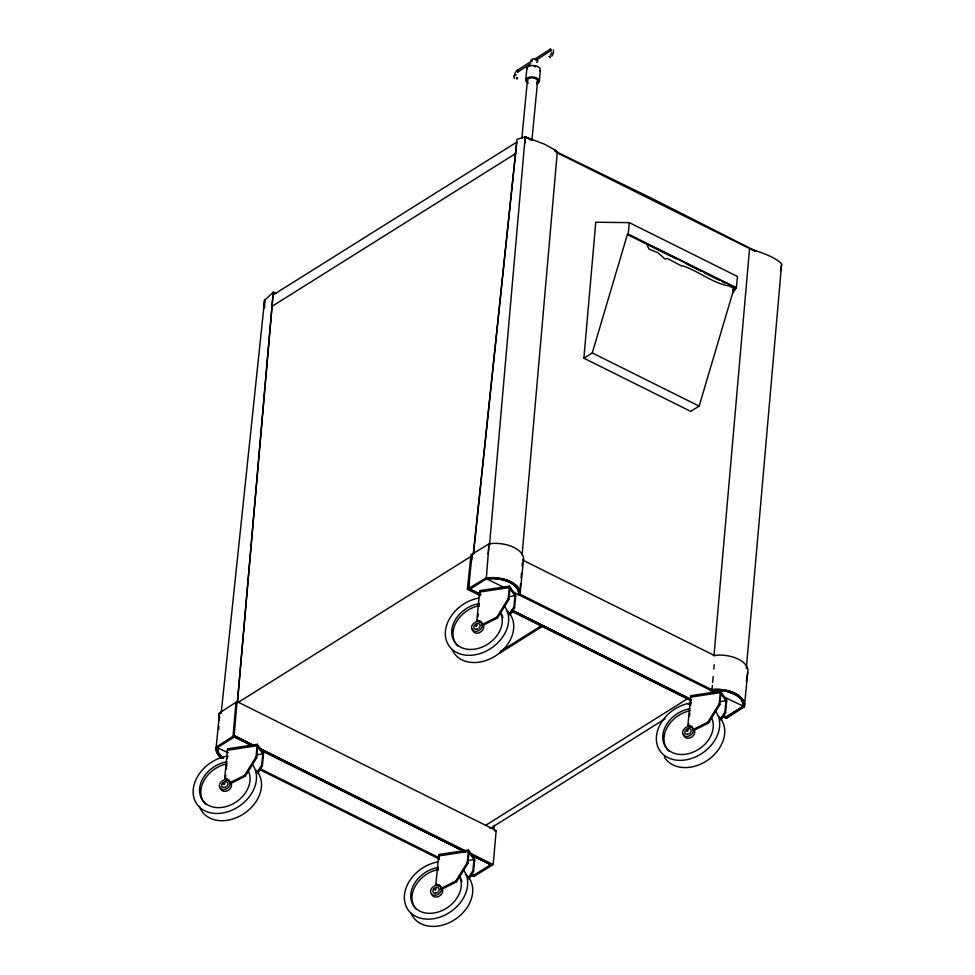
<?xml version="1.0" encoding="UTF-8"?>
<svg xmlns="http://www.w3.org/2000/svg" width="975" height="975" viewBox="0 0 975 975"><rect width="100%" height="100%" fill="white"/><g stroke="black" fill="none" stroke-linecap="round" stroke-linejoin="round"><path stroke-width="1.46" d="M525.086 142.935L525.172 136.853L544.452 144.19L555.275 150.126M257.802 773.285L262.36 765.936L263.567 753.37L257.254 744.315L227.541 748.812L224.664 778.733A5.911 4.497 -34.9 0 1 229.649 782.84L230.283 783.742L229.015 780.5L225.298 779.634A5.911 4.497 -34.9 0 0 219.351 785.399A5.911 4.497 -34.9 0 0 224.348 789.506A5.911 4.497 -34.9 0 0 230.283 783.742L245.286 776.173L256.681 757.794L257.753 746.655M441.248 887.616L439.164 885.58L436.495 885.324A5.911 4.497 -34.9 0 0 430.548 891.089A5.911 4.497 -34.9 0 0 435.545 895.196A5.911 4.497 -34.9 0 0 441.48 889.444L441.504 888.798M509.937 588.486L508.865 599.613L497.469 618.004L482.467 625.572L482.406 624.329L482.467 625.572A5.911 4.497 -34.9 0 1 476.531 631.337A5.911 4.497 -34.9 0 1 471.534 627.23A5.911 4.497 -34.9 0 1 477.482 621.465L480.699 621.977L482.235 623.744M721 720.172L725.558 712.822L726.765 700.257L720.452 691.202L690.751 695.687L687.862 725.607A5.911 4.497 -34.9 0 1 692.859 729.727L693.481 730.628L692.226 727.374L688.496 726.521A5.911 4.497 -34.9 0 0 682.561 732.274A5.911 4.497 -34.9 0 0 687.546 736.393A5.911 4.497 -34.9 0 0 693.481 730.628L708.484 723.048L719.879 704.669L720.952 693.53M264.335 307.881L264.578 300.288L273.268 292.171L275.949 293.39M218.729 729.349L218.863 726.363M219.143 720.391L219.497 712.92L237.071 701.61L496.178 830.59L493.204 864.581L474.825 875.867L470.754 876.281M471.656 560.101L472.034 554.251L468.634 588.522L467.366 589.29L479.639 595.408M488.219 554.105L489.036 543.855L493.106 543.441A25.216 13.699 5.5 0 1 523.563 558.602L519.992 595.103L518.298 594.933A23.498 12.76 5.5 0 0 509.633 582.343A23.498 12.76 5.5 0 0 486.245 578.979L489.036 543.855L470.986 554.897L467.366 589.29M236.023 702.28L233.049 736.283L216.206 747.118L215.926 749.422A25.216 13.699 5.5 0 0 221.349 757.989M237.071 701.61L234.098 735.601L233.049 736.283L252.025 745.729M237.352 702.951L273.012 294.998L516.738 142.143L473.314 553.544M237.425 702.146L273.268 292.171L275.974 293.524M493.862 829.798L494.252 825.264M522.125 554.678L557.225 152.807L556.591 151.259M520.187 588.144L520.577 583.708M521.089 577.797L521.479 573.361M522.125 565.975L522.381 563.014M734.224 287.71L699.136 406.124L690.727 411.389L583.879 358.203L595.762 222.239L629.289 222.629L737.466 276.486L736.369 287.881L732.664 293.183M714.041 654.968L749.543 248.552C760.512 252.635 773.09 255.608 781.718 263.859L780.609 270.502M712.384 685.364L711.994 689.788L710.653 689.947C722.499 688.374 744.035 691.312 743.925 706.522L724.303 697.125M712.64 682.402L713.164 676.492M713.797 669.106L714.188 664.67M746.302 668.594L781.597 264.505M221.191 713.091L219.497 712.92L216.206 747.118L217.9 747.289A23.498 12.76 5.5 0 0 223.567 758.136M229.442 780.914L225.298 779.634L225.725 775.137M226.31 769.141L226.736 764.632M227.321 758.635L227.602 755.637M229.649 782.84L244.652 775.271L256.047 756.88L257.254 744.315M257.168 772.383L261.727 765.034L262.799 753.894L256.852 754.796M440.992 887.079L435.862 884.422L438.75 854.502L468.451 850.017L474.764 859.072L473.558 871.626L468.999 878.987M437.933 870.334L438.226 867.336M438.945 859.828L438.604 855.928L468.317 851.443L474.63 860.498M525.793 79.67L526.89 68.262M521.844 138.304L527.451 79.999M481.967 623.22L476.848 620.563L479.724 590.643L509.438 586.146L515.751 595.201L514.544 607.766L509.986 615.115M477.908 616.968L478.201 613.97M478.92 606.462L479.212 603.464M479.932 595.969L479.59 592.057L509.303 587.572L515.617 596.627M531.972 139.596L537.591 81.291M539.248 81.632L540.345 70.237M435.862 884.422A5.911 4.497 -34.9 0 1 440.858 888.53L455.849 880.961L467.244 862.582L468.451 850.017M440.858 888.53L441.48 889.444L456.483 881.863L467.878 863.484L468.951 852.345M468.366 878.085L472.924 870.724L473.996 859.584L468.061 860.486M476.848 620.563A5.911 4.497 -34.9 0 1 481.833 624.67L496.836 617.102L508.231 598.711L509.438 586.146M509.352 614.213L513.91 606.864L514.983 595.725L509.035 596.615M583.879 358.203L592.288 352.926L627.388 234.524L628.193 234.024L629.289 222.629M693.481 730.628L692.226 727.374L688.496 726.521L688.789 723.511M689.508 716.016L689.8 713.017M690.519 705.522L690.812 702.512M692.859 729.727L707.85 722.146L719.245 703.767L720.452 691.202M720.367 719.27L724.925 711.908L725.997 700.769L720.062 701.671M713.408 655.553L717.478 655.139A25.216 13.699 5.5 0 1 747.935 670.3L744.364 706.814L726.473 718.283L722.378 716.247L726.473 718.283M473.411 554.58L517.043 139.267L525.172 136.853L531.862 140.034M221.228 712.737L264.578 300.288L264.469 307.783M219.497 712.92L219.217 715.223A25.216 13.699 5.5 0 0 219.716 717.661M222.166 758.367A24.387 13.26 5.4 0 1 217.961 754.187L216.377 749.665L216.645 747.386L228.26 752.81M523.283 560.918L523.563 558.602M519.821 592.581L519.553 594.823L518.627 594.726A23.888 12.98 5.5 0 0 486.574 578.772L494.544 577.834L506.866 580.222L516.202 585.646L519.334 590.192L519.821 592.581L518.237 588.035A24.387 13.236 5.6 0 0 503.917 579.308L495.788 577.931L487.622 578.09L469.755 589.314L468.634 588.522L469.426 582.697M746.362 681.488L747.667 672.616M513.923 76.33L515.629 71.87M551.411 50.213L535.836 60.45M515.751 75.538L516.043 74.612M551.338 50.249C549.327 51.565 551.033 48.067 550.29 49.152L534.982 58.975M551.801 52.565L550.485 55.173M517.469 71.894L518.237 71.285M551.826 56.233L553.447 53.016L553.434 49.883M532.435 60.608L517.103 70.444L517.774 71.845M550.314 49.14L550.107 50.2L551.168 50.615M517.103 70.444C519.053 70.517 515.69 70.249 517.42 71.675M495.117 831.273L496.178 830.59M517.957 71.918L530.729 63.728M271.915 306.406L515.641 153.538M732.578 290.257L736.369 287.881L628.193 234.024M733.005 289.977L736.369 287.881L646.657 243.908L649.045 249.149L657.784 252.61L665.108 259.118L667.302 258.424L681.818 266.09L682.89 265.895C699.063 271.318 712.701 283.323 729.544 286.065L734.151 288.783L736.369 287.881M238.643 702.146L471.863 555.86M500.333 651.458L541.503 625.645M500.199 652.884L542.722 626.218M486.038 825.106L688.021 698.417M490.096 828.579L665.06 718.831M688.228 704.303L690.8 702.695M727.521 717.637L723.474 715.626L726.18 716.978L742.67 706.631L744.364 706.814L744.644 704.498A25.216 13.699 5.5 0 0 714.188 689.337L710.117 689.752L710.617 690.678A23.498 12.76 5.5 0 1 734.004 694.042A23.498 12.76 5.5 0 1 742.67 706.631M726.18 716.978L742.999 706.424C744.339 700.623 738.965 696.113 734.285 693.859M227.407 750.238L257.12 745.741L263.433 754.796M690.605 697.113L720.318 692.628L726.631 701.683M488.097 578.614L486.574 578.784L503.929 587.413M736.759 695.309L727.07 691.263A23.485 12.76 5.5 0 0 710.958 690.495L712.469 690.312M472.473 875.294L473.996 875.123A23.485 12.76 5.5 0 1 470.06 875.526A23.888 12.98 5.5 0 0 474.008 875.148L490.815 864.593L491.936 865.398L471.522 855.221M710.946 690.471C719.977 689.191 729.495 690.751 737.319 695.589M470.072 875.538L474.289 875.672L470.279 876.074M470.267 875.977L474.008 875.148L471.327 873.819M512.387 583.611L509.937 582.148L512.911 583.903C505.111 579.053 495.592 577.492 486.574 578.772A23.485 12.76 5.5 0 1 502.698 579.552C509.73 581.319 519.992 585.926 518.627 594.726L519.675 594.055L711.994 689.788L720.159 689.63L728.288 691.007A24.387 13.236 5.6 0 1 742.609 699.733L744.193 704.255M495.446 578.455L502.698 579.552M719.83 690.154L727.07 691.263M554.604 150.906L653.518 199.253L756.271 251.367M531.96 140.229L525.172 136.853L489.535 544.781L489.036 543.855M556.372 152.38L754.894 251.209M627.388 234.524L676.077 258.765M686.888 264.14L701.768 271.55M704.474 272.902L719.355 280.3M722.061 281.653L724.766 282.994M592.288 352.926L699.136 406.124M522.649 560.064L714.967 655.797M511.948 591.411L714.955 692.469M480.614 594.713L469.755 589.314L479.505 593.946M511.814 610.253L690.909 699.416M511.01 611.02L691.019 700.623M253.195 745.107L234.098 735.601L253.098 745.168M258.643 747.825L465.928 851.004M470.023 853.04L493.204 864.581M260.167 749.775L465.038 851.76M471.815 855.136L490.815 864.593L471.595 855.172M260.459 768.836L439.237 857.842M259.411 769.482L439.542 859.158M512.216 610.253L690.751 699.294M252.098 745.777L234.39 736.942L217.571 747.484L217.778 751.981L222.885 758.038L219.911 755.32M260.276 749.86L464.709 851.821M480.833 594.653L468.634 588.522L485.745 578.053L489.816 577.639A25.216 13.699 5.5 0 1 520.272 592.8M512.046 610.362L691.19 700.525M258.533 747.898L464.819 851.748M221.666 757.916L218.083 754.345L216.377 749.665M555.287 150.138L556.591 151.247M737.685 695.882L740.671 698.588M513.313 584.183L516.287 586.889M719.245 703.767L719.879 704.669M724.925 711.908L725.558 712.822M707.85 722.146L708.484 723.048M687.862 725.607L688.496 726.521M508.231 598.711L508.865 599.613M513.91 606.864L514.544 607.766M496.836 617.102L497.469 618.004M481.833 624.67L482.467 625.572M467.244 862.582L467.878 863.484M472.924 870.724L473.558 871.626M455.849 880.961L456.483 881.863M256.047 756.88L256.681 757.794M261.727 765.034L262.36 765.936M244.652 775.271L245.286 776.173M224.664 778.733L225.298 779.634M474.825 875.867L474.325 874.941A23.498 12.76 5.5 0 1 470.389 875.343M514.227 78.305L513.91 76.221M229.795 781.389L230.283 783.742M441.419 888.188L441.48 889.444M252.062 764.095A34.101 25.984 -34.9 0 1 234.951 808.775A34.101 25.984 -34.9 0 1 193.355 794.991A34.101 25.984 -34.9 0 1 227.76 756.039M248.43 771.213A27.215 20.743 -34.9 0 1 230.149 805.192A27.215 20.743 -34.9 0 1 199.582 791.651A27.215 20.743 -34.9 0 1 227.175 761.804M256.23 770.299A34.101 25.984 -34.9 0 1 243.092 814.223A34.101 25.984 -34.9 0 1 199.375 806.313M205.603 804.156A27.215 20.743 -34.9 0 1 203.799 780.902A27.215 20.743 -34.9 0 1 227.114 763.827M230.283 782.303A5.911 4.497 -34.9 0 1 227.736 790.628A5.911 4.497 -34.9 0 1 220.618 787.203M527.853 81.461A5.119 2.779 5.5 0 1 533.081 77.915A5.119 2.779 5.5 0 1 536.628 82.57M531.716 61.632A3.412 1.853 5.5 0 1 534.044 58.829A3.412 1.853 5.5 0 1 537.566 61.644M537.115 62.034A3.412 1.853 5.5 0 1 536.482 62.327M528.316 83.289A6.825 3.705 5.5 0 1 527.56 77.768A6.825 3.705 5.5 0 1 537.591 78.512A6.825 3.705 5.5 0 1 536.591 83.899M526.866 69.237A6.825 3.705 5.5 0 1 534.592 65.642A6.825 3.705 5.5 0 1 539.87 71.138M534.178 66.519A5.119 2.779 5.5 0 1 535.47 66.775M504.246 605.926A34.101 25.984 -34.9 0 1 487.573 650.374A34.101 25.984 -34.9 0 1 445.66 637.589A34.101 25.984 -34.9 0 1 478.579 598.102M500.614 613.043A27.215 20.743 -34.9 0 1 482.332 647.022A27.215 20.743 -34.9 0 1 451.766 633.482A27.215 20.743 -34.9 0 1 479.347 603.622M506.439 610.228A34.101 25.984 -34.9 0 1 497.494 654.554A34.101 25.984 -34.9 0 1 452.047 649.435M501.247 613.653A27.215 20.743 -34.9 0 1 502.856 617.431M457.787 645.986A27.215 20.743 -34.9 0 1 455.983 622.732A27.215 20.743 -34.9 0 1 479.298 605.658M483.234 625.024A5.911 4.497 -34.9 0 1 479.225 632.763A5.911 4.497 -34.9 0 1 472.802 629.033M463.271 869.797A34.101 25.984 -34.9 0 1 446.587 914.233A34.101 25.984 -34.9 0 1 404.674 901.448A34.101 25.984 -34.9 0 1 437.592 861.961M458.993 875.708A27.215 20.743 -34.9 0 1 442.418 910.418A27.215 20.743 -34.9 0 1 410.816 897.829A27.215 20.743 -34.9 0 1 438.372 867.494M465.453 874.1A34.101 25.984 -34.9 0 1 456.507 918.426A34.101 25.984 -34.9 0 1 411.06 913.307M460.261 877.524A27.215 20.743 -34.9 0 1 461.882 881.303M415.874 908.846A27.215 20.743 -34.9 0 1 415.411 885.861A27.215 20.743 -34.9 0 1 438.323 869.529M442.248 888.895A5.911 4.497 -34.9 0 1 438.933 896.318A5.911 4.497 -34.9 0 1 431.876 894.148M715.272 710.982A34.101 25.984 -34.9 0 1 698.161 755.649A34.101 25.984 -34.9 0 1 656.565 741.865A34.101 25.984 -34.9 0 1 690.97 702.926M711.64 718.088A27.215 20.743 -34.9 0 1 693.359 752.066A27.215 20.743 -34.9 0 1 662.781 738.538A27.215 20.743 -34.9 0 1 690.373 708.679M668.813 751.03A27.215 20.743 -34.9 0 1 666.997 727.777A27.215 20.743 -34.9 0 1 690.324 710.714M718.477 716.198A34.101 25.984 -34.9 0 1 709.227 759.074A34.101 25.984 -34.9 0 1 664.292 756.929M694.249 730.08A5.911 4.497 -34.9 0 1 690.239 737.819A5.911 4.497 -34.9 0 1 683.816 734.09M516.372 77.988C517.298 81.144 518.359 76.196 516.372 77.988M223.202 783.717C224.908 786.667 225.786 780.487 223.202 783.717M434.411 889.407C436.105 892.369 436.983 886.19 434.411 889.407M475.386 625.548C477.092 628.497 477.969 622.318 475.386 625.548M686.412 730.592C688.106 733.553 688.984 727.374 686.412 730.592M549.217 56.428L550.412 57.586L549.217 56.428M224.201 787.459A3.412 2.596 -34.9 0 0 227.821 782.986A3.412 2.596 -34.9 0 0 222.434 783.266A3.412 2.596 -34.9 0 0 224.201 787.459M476.385 629.289A3.412 2.596 -34.9 0 0 480.005 624.817A3.412 2.596 -34.9 0 0 474.618 625.097A3.412 2.596 -34.9 0 0 476.385 629.289M435.398 893.149A3.412 2.596 -34.9 0 0 439.018 888.688A3.412 2.596 -34.9 0 0 433.643 888.956A3.412 2.596 -34.9 0 0 435.398 893.149M687.399 734.333A3.412 2.596 -34.9 0 0 691.019 729.873A3.412 2.596 -34.9 0 0 685.644 730.141A3.412 2.596 -34.9 0 0 687.399 734.333"/></g></svg>
